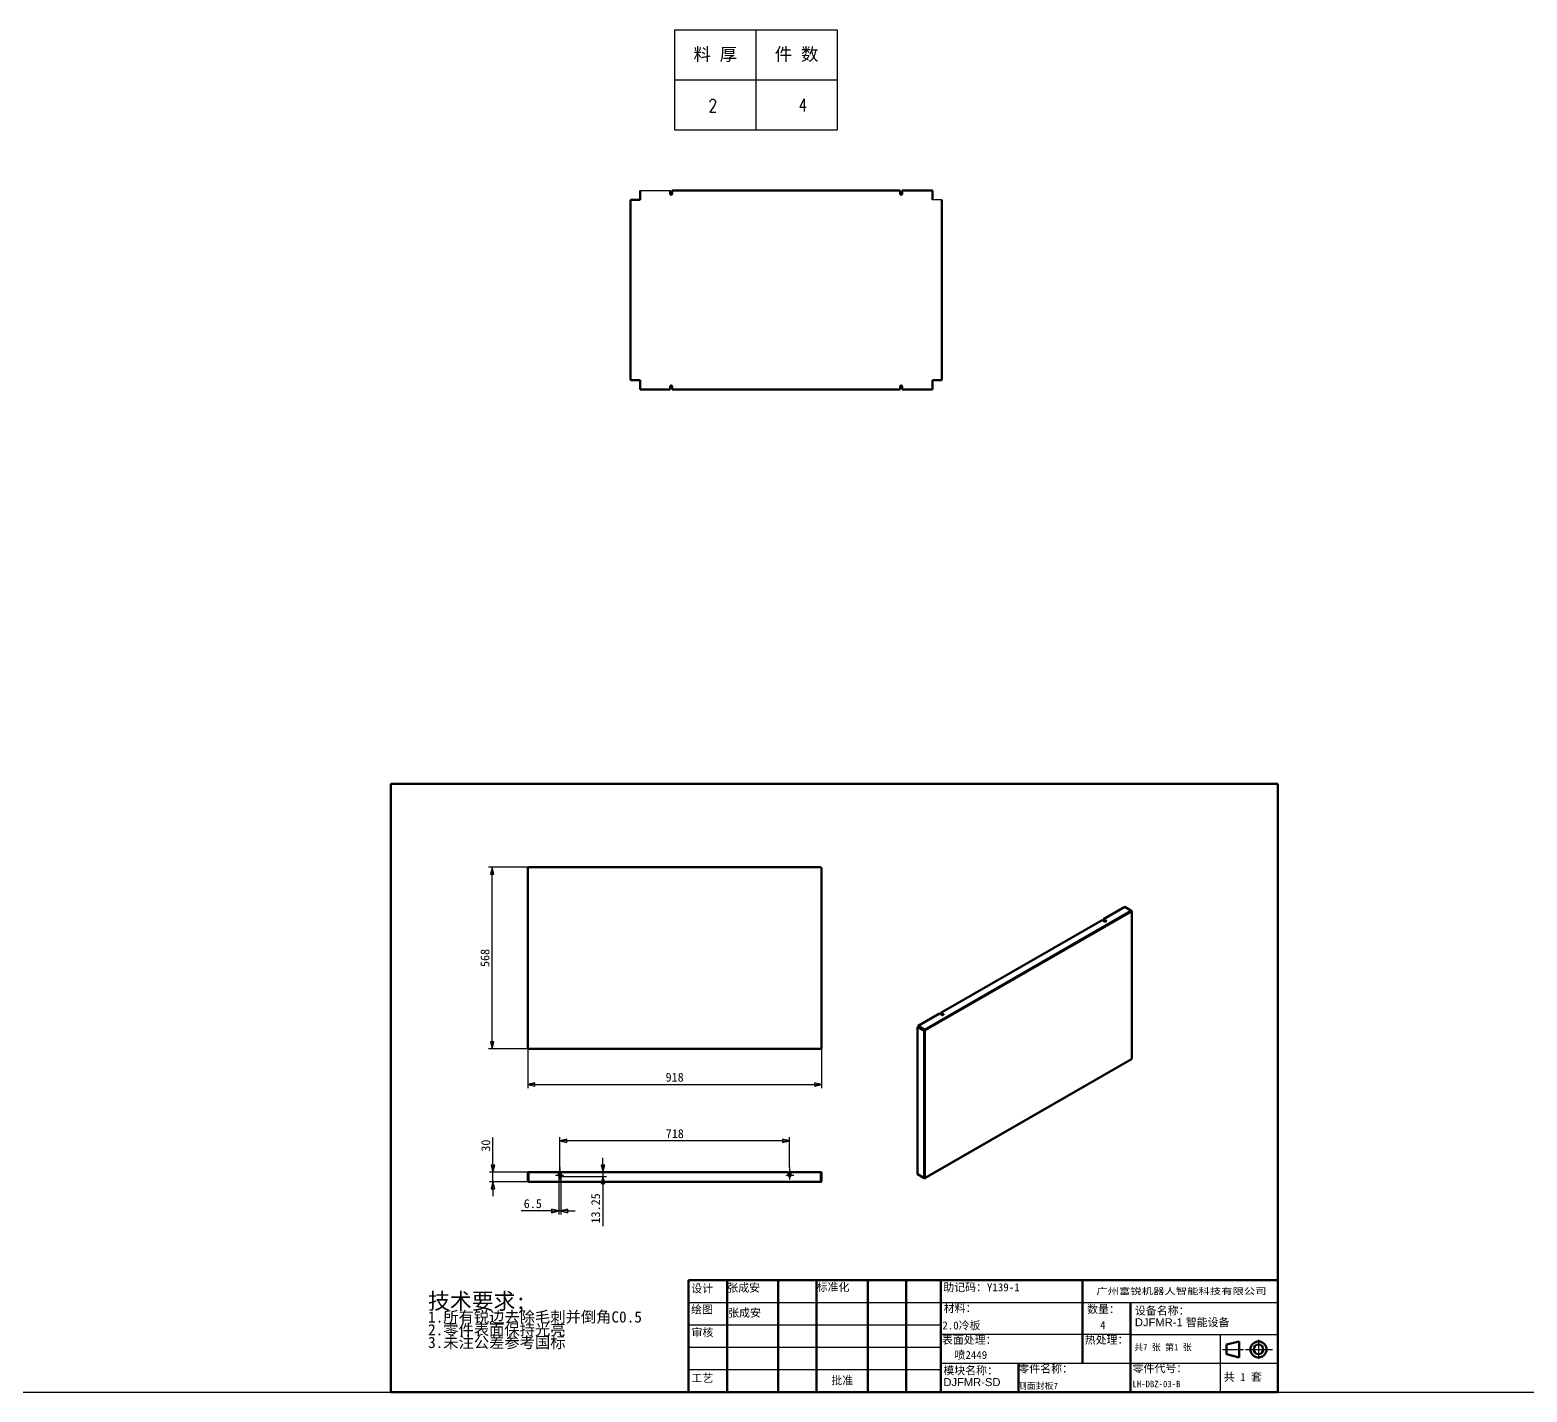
# Model space of a CAD drawing. Header units: millimetres. Extents: x 1521 to 290450, y -90694 to 6693.
# Drawn here: x 9052 to 13728, y 2398 to 6654 of the extents above; entities that cross this region are included whole.
import ezdxf
from ezdxf.enums import TextEntityAlignment as Align

# ---------------------------------------------------------------- set-up
doc = ezdxf.new("R2010")
doc.units = ezdxf.units.MM
doc.linetypes.add('CHAIN', pattern=[0.3543, 0.2362, -0.0295, 0.0591, -0.0295])
doc.layers.add('中心标记 (ISO)', color=1, linetype='Continuous', lineweight=25, true_color=0xff0000)
doc.layers.add('尺寸 (ISO)', color=5, linetype='Continuous', lineweight=25, true_color=0x0000ff)
for name, color, linetype, lineweight in [('可见 (ISO)', 7, 'Continuous', 50), ('可见窄的 (ISO)', 7, 'Continuous', 35), ('图框 (ISO)', 7, 'Continuous', 70), ('标题 (ISO)', 7, 'Continuous', 50), ('符号 (ISO)', 7, 'Continuous', 25)]:
    doc.layers.add(name, color=color, linetype=linetype, lineweight=lineweight)
doc.styles.add('DIM', font='romans.shx', dxfattribs={"width": 0.8, "bigfont": 'bigfont.shx'})
doc.styles.get("Standard").update_dxf_attribs({"font": 'arial.ttf'})
doc.styles.add('文本样式126', font='simfang.ttf', dxfattribs={"width": 1.3})
doc.styles.add('文本样式19', font='tahoma.ttf')
doc.styles.add('文本样式91', font='simfang.ttf')
doc.styles.add('注释文本 (ISO)', font='simfang.ttf')
doc.dimstyles.new('默认 (GB)', dxfattribs={"dimscale": 11.111111, "dimtxt": 2.5, "dimasz": 2, "dimexe": 1, "dimexo": 0, "dimgap": 0.75, "dimtad": 1, "dimtoh": 1, "dimrnd": 1e-08, "dimdsep": 46, "dimtxsty": '注释文本 (ISO)', "dimblk": 'Filled-2', "dimcen": 0.09, "dimdle": 10, "dimclrd": 256, "dimclre": 256, "dimclrt": 256, "dimaunit": 1, "dimadec": 3, "dimazin": 2, "dimtfac": 0.52, "dimtmove": 0, "dimatfit": 3, "dimldrblk": 'Filled-1', "dimfxl": 0, "dimtolj": 1, "dimlwd": -1, "dimlwe": -1, "dimarcsym": 0})

# ---------------------------------------------------------------- blocks, each defined once
blk = doc.blocks.new('图框 A3-A4')
at = {"layer": '图框 (ISO)'}
for p, q in [((287, 200), (10, 200)), ((10, 200), (10, 10)), ((287, 10), (287, 200)), ((10, 10), (287, 10))]:
    blk.add_line(p, q, dxfattribs=at)
blk = doc.blocks.new('标题栏 GB1')
at = {"layer": '标题 (ISO)'}
for p, q in [((194.57, 65.23), (194.57, 72.23)), ((194.57, 72.23), (378.57, 72.23)), ((206.57, 65.23), (206.57, 72.23)), ((222.57, 65.23), (222.57, 72.23)), ((234.57, 65.23), (234.57, 72.23)), ((250.57, 65.23), (250.57, 72.23)), ((262.57, 65.23), (262.57, 72.23)), ((273.31, 65.23), (273.31, 72.23)), ((317.57, 65.23), (317.57, 72.23)), ((378.57, 72.23), (378.57, 65.23)), ((194.57, 37.23), (194.57, 65.23)), ((206.57, 37.23), (206.57, 65.23)), ((222.57, 44.23), (222.57, 65.23)), ((234.57, 37.23), (234.57, 65.23)), ((250.57, 37.23), (250.57, 65.23)), ((262.57, 37.23), (262.57, 65.23)), ((273.31, 65.23), (273.31, 37.23)), ((317.57, 55.23), (317.57, 65.23)), ((378.57, 65.23), (378.57, 37.23)), ((317.57, 55.23), (317.57, 46.23)), ((366.57, 53.06), (362.57, 52.06)), ((362.57, 52.06), (362.57, 49.06)), ((366.57, 48.06), (366.57, 53.06)), ((362.57, 49.06), (366.57, 48.06)), ((222.57, 44.23), (222.57, 37.23)), ((297.57, 46.23), (297.57, 37.23)), ((378.57, 37.23), (194.57, 37.23))]:
    blk.add_line(p, q, dxfattribs=at)
at = {"layer": '标题 (ISO)', "lineweight": 25}
for p, q in [((194.57, 65.23), (273.31, 65.23)), ((273.31, 65.23), (378.57, 65.23)), ((194.57, 58.23), (273.31, 58.23)), ((332.57, 55.23), (273.31, 55.23)), ((332.57, 55.23), (378.57, 55.23)), ((360.57, 55.23), (360.57, 46.23)), ((372.58, 53.56), (372.58, 47.56)), ((194.57, 51.23), (273.31, 51.23)), ((361.32, 50.56), (367.88, 50.56)), ((368.55, 50.56), (370.07, 50.56)), ((370.07, 50.56), (376.97, 50.56)), ((194.57, 44.23), (273.31, 44.23)), ((273.31, 46.23), (378.57, 46.23)), ((360.57, 46.23), (360.57, 37.23))]:
    blk.add_line(p, q, dxfattribs=at)
at = {"layer": '标题 (ISO)', "lineweight": 50}
blk.add_line((332.57, 65.23), (332.57, 37.23), dxfattribs=at)
at = {"layer": '标题 (ISO)'}
for radius in [2.5, 1.5]:
    blk.add_circle((372.57, 50.56), radius, dxfattribs=at)
at = {"layer": '标题 (ISO)', "style": '文本样式126', "width": 1.3}
blk.add_text('广州富锐机器人智能科技有限公司', height=2, dxfattribs=at).set_placement((348.5, 68.73), align=Align.MIDDLE_CENTER)
at = {"layer": '标题 (ISO)', "char_height": 2.5, "style": '注释文本 (ISO)'}
for s, insert, attachment_point in [('\\f仿宋|b0|i0;设计', (195.38, 70.83), 1), ('张成安', (206.66, 71.05), 1), ('\\f仿宋|b0|i0;标准化', (234.57, 71.28), 1), ('助记码：Y139-1', (274.11, 71.21), 1), ('\\f仿宋|b0|i0;绘图', (195.35, 64.28), 1), ('张成安', (206.92, 63.22), 1), ('\\f仿宋|b0|i0;材料：', (274.24, 64.72), 1), ('\\f仿宋|b0|i0;数量：', (319.04, 64.37), 1), ('\\f仿宋|b0|i0;审核', (195.48, 57.07), 1), ('\\f仿宋|b0|i0;热处理：', (318.29, 54.82), 1), ('\\f仿宋|b0|i0;批准', (242.57, 40.73), 5), ('\\f仿宋|b0|i0;零件名称：', (297.57, 45.8), 1), ('\\f仿宋|b0|i0;零件代号：', (333.25, 45.9), 1)]:
    blk.add_mtext(s, dxfattribs=dict(at, insert=insert, attachment_point=attachment_point))
at = {"layer": '标题 (ISO)', "char_height": 2.5, "attachment_point": 1, "line_spacing_factor": 0.872369, "style": '注释文本 (ISO)'}
for s, insert in [('设备名称：\\P\\fArial|b0|i0;\\H2.5000;DJFMR-1 智能设备', (333.96, 63.91)), ('模块名称：\\P\\fArial|b0|i0;\\H2.5000;DJFMR-SD', (274.14, 45.23))]:
    blk.add_mtext(s, dxfattribs=dict(at, insert=insert))
at = {"layer": '标题 (ISO)', "char_height": 2.5, "attachment_point": 1, "style": '注释文本 (ISO)'}
for s, insert, width in [('\\f仿宋|b0|i0;表面处理：', (273.7, 54.78), 18.7135), ('\\f仿宋|b0|i0;工艺', (195.45, 42.85), 7.4854), ('  共 1 套', (358.32, 43.18), 17.7919)]:
    blk.add_mtext(s, dxfattribs=dict(at, insert=insert, width=width))
at = {"layer": '标题 (ISO)', "insert": (333.72, 52.22), "char_height": 2, "width": 27.2374, "attachment_point": 1, "line_spacing_factor": 0.856364, "style": '注释文本 (ISO)'}
blk.add_mtext('\\f仿宋|b0|i0;\\H2.0000;共7 张 第1 张', dxfattribs=at)
at = {"layer": '标题 (ISO)'}
for tag, p, height, style in [('材料_001', (273.82, 56.78), 2.5, '注释文本 (ISO)'), ('零件代号_001', (297.34, 38.19), 2, '文本样式91'), ('描述_001', (333.22, 38.74), 2, '文本样式91')]:
    blk.add_attdef(tag, p, '', height=height, dxfattribs=dict(at, style=style))
at = {"layer": '标题 (ISO)', "style": '文本样式91'}
blk.add_attdef('热处理', text='', height=2, dxfattribs=at).set_placement((318.2, 50.63), align=Align.TOP_LEFT)
at = {"layer": '标题 (ISO)', "style": '文本样式19'}
for tag, p in [('工程核准人', (256.57, 40.73)), ('工程批准日期', (267.94, 40.73))]:
    blk.add_attdef(tag, text='', height=1, dxfattribs=at).set_placement(p, align=Align.MIDDLE_CENTER)
blk = doc.blocks.new('Filled-2')
at = {"color": 0}
for p, q in [((0, 0), (-1, 0.25)), ((-1, 0.25), (-1, -0.25)), ((-1, 0), (0, 0)), ((-1, -0.25), (0, 0))]:
    blk.add_line(p, q, dxfattribs=at)
at = {"color": 0, "flags": 128}
blk.add_lwpolyline([(-1, -0.25), (0, 0), (-1, 0.25), (-1, -0.25)], dxfattribs=at)
at = {"color": 0}
blk.add_solid([(-1, -0.25), (0, 0), (-1, 0.25), (-1, -0.25)], dxfattribs=at)
blk = doc.blocks.new('*D51')
at = {"layer": 'Defpoints', "color": 0, "transparency": 16777216}
for p in [(10606.5, 3473.3), (11524.5, 3473.3), (11524.5, 3359.2)]:
    blk.add_point(p, dxfattribs=at)
at = {"layer": '尺寸 (ISO)', "transparency": 16777216}
for p, q in [((10606.5, 3473.3), (10606.5, 3348.1)), ((11524.5, 3473.3), (11524.5, 3348.1)), ((10628.7, 3359.2), (11502.3, 3359.2))]:
    blk.add_line(p, q, dxfattribs=at)
at = {"layer": '尺寸 (ISO)', "transparency": 16777216, "xscale": 22.22222222222222, "yscale": 22.22222222222222, "zscale": 22.22222222222222, "rotation": 180}
blk.add_blockref('Filled-2', (10606.5, 3359.2), dxfattribs=at)
at = {"layer": '尺寸 (ISO)', "transparency": 16777216, "xscale": 22.22222222222222, "yscale": 22.22222222222222, "zscale": 22.22222222222222}
blk.add_blockref('Filled-2', (11524.5, 3359.2), dxfattribs=at)
at = {"layer": '尺寸 (ISO)', "transparency": 16777216, "insert": (11037.2, 3395.7), "char_height": 27.78, "attachment_point": 1, "style": '注释文本 (ISO)'}
blk.add_mtext('\\A1;918', dxfattribs=at)
blk = doc.blocks.new('Filled-1')
at = {"color": 0}
for p, q in [((0, 0), (-1, 0.125)), ((-1, 0.125), (-1, -0.125)), ((-1, 0), (0, 0)), ((-1, -0.125), (0, 0))]:
    blk.add_line(p, q, dxfattribs=at)
at = {"color": 0, "flags": 128}
blk.add_lwpolyline([(-1, -0.125), (0, 0), (-1, 0.125), (-1, -0.125)], dxfattribs=at)
at = {"color": 0}
blk.add_solid([(-1, -0.125), (0, 0), (-1, 0.125), (-1, -0.125)], dxfattribs=at)
blk = doc.blocks.new('*D52')
at = {"layer": 'Defpoints', "color": 0, "transparency": 16777216}
for p in [(10495.4, 4038.3), (10609.5, 4038.3), (10609.5, 3470.3)]:
    blk.add_point(p, dxfattribs=at)
at = {"layer": '尺寸 (ISO)', "transparency": 16777216}
for p, q in [((10609.5, 4038.3), (10484.3, 4038.3)), ((10495.4, 3492.6), (10495.4, 4016.1)), ((10609.5, 3470.3), (10484.3, 3470.3))]:
    blk.add_line(p, q, dxfattribs=at)
at = {"layer": '尺寸 (ISO)', "transparency": 16777216, "xscale": 22.22222222222222, "yscale": 22.22222222222222, "zscale": 22.22222222222222}
for p, rotation in [((10495.4, 4038.3), 90), ((10495.4, 3470.3), 270)]:
    blk.add_blockref('Filled-2', p, dxfattribs=dict(at, rotation=rotation))
at = {"layer": '尺寸 (ISO)', "transparency": 16777216, "insert": (10459, 3726.1), "char_height": 27.78, "attachment_point": 1, "rotation": 90, "style": '注释文本 (ISO)'}
blk.add_mtext('\\A1;568', dxfattribs=at)
blk = doc.blocks.new('*D53')
at = {"layer": 'Defpoints', "color": 0, "transparency": 16777216}
for p in [(10498, 3055.2), (10609.1, 3085.2), (10609.5, 3055.2)]:
    blk.add_point(p, dxfattribs=at)
at = {"layer": '尺寸 (ISO)', "transparency": 16777216}
for p, q in [((10498, 3107.4), (10498, 3193.7)), ((10609.1, 3085.2), (10486.8, 3085.2)), ((10609.5, 3055.2), (10486.8, 3055.2)), ((10498, 3055.2), (10498, 3085.2)), ((10498, 3033), (10498, 3010.7))]:
    blk.add_line(p, q, dxfattribs=at)
at = {"layer": '尺寸 (ISO)', "transparency": 16777216, "xscale": 22.22222222222222, "yscale": 22.22222222222222, "zscale": 22.22222222222222}
for p, rotation in [((10498, 3085.2), 270), ((10498, 3055.2), 90)]:
    blk.add_blockref('Filled-2', p, dxfattribs=dict(at, rotation=rotation))
at = {"layer": '尺寸 (ISO)', "transparency": 16777216, "insert": (10461.5, 3149.2), "char_height": 27.78, "attachment_point": 1, "rotation": 90, "style": '注释文本 (ISO)'}
blk.add_mtext('\\A1;30', dxfattribs=at)
blk = doc.blocks.new('*D54')
at = {"layer": 'Defpoints', "color": 0, "transparency": 16777216}
for p in [(10706.5, 3183), (11424.5, 3100.2), (10706.5, 3071.9)]:
    blk.add_point(p, dxfattribs=at)
at = {"layer": '尺寸 (ISO)', "transparency": 16777216}
for p, q in [((10706.5, 3071.9), (10706.5, 3194.2)), ((11402.3, 3183), (10728.7, 3183)), ((11424.5, 3100.2), (11424.5, 3194.2))]:
    blk.add_line(p, q, dxfattribs=at)
at = {"layer": '尺寸 (ISO)', "transparency": 16777216, "xscale": 22.22222222222222, "yscale": 22.22222222222222, "zscale": 22.22222222222222, "rotation": 180}
blk.add_blockref('Filled-2', (10706.5, 3183), dxfattribs=at)
at = {"layer": '尺寸 (ISO)', "transparency": 16777216, "xscale": 22.22222222222222, "yscale": 22.22222222222222, "zscale": 22.22222222222222}
blk.add_blockref('Filled-2', (11424.5, 3183), dxfattribs=at)
at = {"layer": '尺寸 (ISO)', "transparency": 16777216, "insert": (11037.5, 3219.5), "char_height": 27.78, "attachment_point": 1, "style": '注释文本 (ISO)'}
blk.add_mtext('\\A1;718', dxfattribs=at)
blk = doc.blocks.new('*D55')
at = {"layer": 'Defpoints', "color": 0, "transparency": 16777216}
for p in [(10706.5, 3071.9), (10794.4, 3085.2), (10841.3, 3071.9)]:
    blk.add_point(p, dxfattribs=at)
at = {"layer": '尺寸 (ISO)', "transparency": 16777216}
for p, q in [((10841.3, 3107.4), (10841.3, 3129.6)), ((10706.5, 3071.9), (10852.4, 3071.9)), ((10841.3, 3085.2), (10841.3, 3071.9)), ((10841.3, 3049.7), (10841.3, 2916.4))]:
    blk.add_line(p, q, dxfattribs=at)
at = {"layer": '尺寸 (ISO)', "transparency": 16777216, "xscale": 22.22222222222222, "yscale": 22.22222222222222, "zscale": 22.22222222222222}
for p, rotation in [((10841.3, 3085.2), 270), ((10841.3, 3071.9), 90)]:
    blk.add_blockref('Filled-2', p, dxfattribs=dict(at, rotation=rotation))
at = {"layer": '尺寸 (ISO)', "transparency": 16777216, "insert": (10804.7, 2924.7), "char_height": 27.78, "attachment_point": 1, "rotation": 90, "style": '注释文本 (ISO)'}
blk.add_mtext('\\A1;13.25', dxfattribs=at)
blk = doc.blocks.new('*D56')
at = {"layer": 'Defpoints', "color": 0, "transparency": 16777216}
for p in [(10703.3, 3075.2), (10709.8, 3075.2), (10703.3, 2964.1)]:
    blk.add_point(p, dxfattribs=at)
at = {"layer": '尺寸 (ISO)', "transparency": 16777216}
for p, q in [((10703.3, 3075.2), (10703.3, 2953)), ((10709.8, 3075.2), (10709.8, 2953)), ((10681, 2964.1), (10585.6, 2964.1)), ((10709.8, 2964.1), (10703.3, 2964.1)), ((10732, 2964.1), (10754.2, 2964.1))]:
    blk.add_line(p, q, dxfattribs=at)
at = {"layer": '尺寸 (ISO)', "transparency": 16777216, "xscale": 22.22222222222222, "yscale": 22.22222222222222, "zscale": 22.22222222222222}
blk.add_blockref('Filled-2', (10703.3, 2964.1), dxfattribs=at)
at = {"layer": '尺寸 (ISO)', "transparency": 16777216, "xscale": 22.22222222222222, "yscale": 22.22222222222222, "zscale": 22.22222222222222, "rotation": 180}
blk.add_blockref('Filled-2', (10709.8, 2964.1), dxfattribs=at)
at = {"layer": '尺寸 (ISO)', "transparency": 16777216, "insert": (10594, 3000.7), "char_height": 27.78, "attachment_point": 1, "style": '注释文本 (ISO)'}
blk.add_mtext('\\A1;6.5', dxfattribs=at)
blk = doc.blocks.new('加工')
at = {"layer": '符号 (ISO)', "insert": (-36.68, 11.05), "char_height": 2.5, "width": 80.4946, "attachment_point": 1, "line_spacing_factor": 0.683636, "style": '注释文本 (ISO)'}
blk.add_mtext('{\\H2x;技术要求;\\P\\H0.7x;1.所有锐边去除毛刺并倒角C0.5\\H2.12498x; \\H0.47059x;\\P2.零件表面保持光亮\\H1.84035x; \\H0.54337x;\\P3.未注公差参考国标\\H1.80945x; }', dxfattribs=at)
blk = doc.blocks.new('*T23')
at = {"color": 0, "linetype": 'ByBlock', "lineweight": -2, "transparency": 16777216}
for p, q in [((0, 0), (127, 0)), ((0, 0), (0, -78)), ((63.5, 0), (63.5, -78)), ((127, 0), (127, -78)), ((0, -39), (127, -39)), ((0, -78), (127, -78))]:
    blk.add_line(p, q, dxfattribs=at)
at = {"color": 0, "transparency": 16777216, "char_height": 10, "width": 60.5, "attachment_point": 5}
for s, insert in [('{\\fSimSun|b0|i0|c134|p2;料 厚}', (31.75, -19.5)), ('{\\fSimSun|b0|i0|c134|p2;件 数}', (95.25, -19.5))]:
    blk.add_mtext(s, dxfattribs=dict(at, insert=insert))
blk = doc.blocks.new('拆图参数')
blk.add_blockref('*T23', (-63.5, 78))
at = {"style": 'DIM', "width": 0.8}
blk.add_attdef('6', text='', height=10, dxfattribs=at).set_placement((-37.1, 18.9), align=Align.MIDDLE_LEFT)
blk.add_attdef('1', text='', height=10, dxfattribs=at).set_placement((36.6, 19.3), align=Align.MIDDLE_CENTER)

msp = doc.modelspace()

# ---------------------------------------------------------------- linework, layer by layer
for p, q in [((10957.3275, 6152.0904), (11051.5775, 6152.0904)), ((11899.8275, 6122.5904), (11870.3275, 6122.5904)), ((1520.9678, 2398.204), (20157.7251, 2398.204))]:
    msp.add_line(p, q)
at = {"layer": '中心标记 (ISO)', "linetype": 'CHAIN', "ltscale": 4.250268}
for p, q in [((10706.5098, 3100.1879), (10706.5098, 3061.9379)), ((11424.5098, 3100.1879), (11424.5098, 3061.9379))]:
    msp.add_line(p, q, dxfattribs=at)
at = {"layer": '中心标记 (ISO)', "linetype": 'CHAIN', "ltscale": 2.9446}
for p, q in [((10719.7598, 3075.1879), (10693.2598, 3075.1879)), ((11437.7598, 3075.1879), (11411.2598, 3075.1879))]:
    msp.add_line(p, q, dxfattribs=at)
at = {"layer": '可见 (ISO)'}
for p, q in [((10957.3275, 6122.5904), (10957.3275, 6152.0904)), ((11051.5775, 6142.0904), (11051.5775, 6152.0904)), ((11058.0775, 6152.0904), (11058.0775, 6142.0904)), ((11769.5775, 6142.0904), (11769.5775, 6152.0904)), ((11776.0775, 6152.0904), (11776.0775, 6142.0904)), ((11870.3275, 6152.0904), (11870.3275, 6122.5904)), ((10927.8275, 6122.5904), (10957.3275, 6122.5904)), ((10957.3275, 5559.5904), (10927.8275, 5559.5904)), ((10957.3275, 5530.0904), (10957.3275, 5559.5904)), ((11051.5775, 5540.0904), (11051.5775, 5530.0904)), ((11058.0775, 5530.0904), (11058.0775, 5540.0904)), ((11769.5775, 5540.0904), (11769.5775, 5530.0904)), ((11776.0775, 5530.0904), (11776.0775, 5540.0904)), ((11899.8275, 5559.5904), (11870.3275, 5559.5904)), ((11870.3275, 5559.5904), (11870.3275, 5530.0904)), ((10608.0098, 4035.774), (10606.5098, 4035.774)), ((10606.5098, 4035.774), (10606.5098, 4035.3347)), ((10609.5098, 4035.3347), (10606.5098, 4035.3347)), ((10606.5098, 3473.3347), (10606.5098, 4035.3347)), ((10608.0098, 4035.3347), (10608.0098, 4035.774)), ((10609.5098, 4038.3347), (10609.0704, 4038.3347)), ((10609.0704, 4036.8347), (10609.0704, 4038.3347)), ((10609.5098, 4036.8347), (10609.0704, 4036.8347)), ((10609.5098, 4038.3347), (10609.5098, 4035.3347)), ((10609.5098, 4038.3347), (11521.5098, 4038.3347)), ((11521.9491, 4038.3347), (11521.5098, 4038.3347)), ((11521.5098, 4035.3347), (11521.5098, 4038.3347)), ((11521.5098, 4036.8347), (11521.9491, 4036.8347)), ((11524.5098, 4035.3347), (11521.5098, 4035.3347)), ((11521.9491, 4036.8347), (11521.9491, 4038.3347)), ((11523.0098, 4035.3347), (11523.0098, 4035.774)), ((11523.0098, 4035.774), (11524.5098, 4035.774)), ((11524.5098, 4035.3347), (11524.5098, 4035.774)), ((11524.5098, 4035.3347), (11524.5098, 3473.3347)), ((12405.0188, 3875.5358), (12471.6208, 3913.8893)), ((12471.6208, 3913.8893), (12490.7126, 3902.895)), ((12490.7126, 3902.895), (12490.402, 3902.7161)), ((12490.7126, 3902.5107), (12490.7126, 3902.895)), ((12492.5233, 3901.8442), (12490.7126, 3902.8869)), ((12491.7414, 3901.394), (12492.5233, 3901.8442)), ((12491.9049, 3901.1289), (12492.5233, 3901.485)), ((12492.5233, 3901.485), (12492.5233, 3901.8442)), ((12493.402, 3440.802), (12493.402, 3900.2634)), ((11897.3162, 3583.1692), (12400.4226, 3872.889)), ((12407.4937, 3868.817), (12400.4226, 3872.889)), ((12405.0188, 3874.3094), (12405.0188, 3875.5358)), ((12405.0188, 3875.5358), (12412.0899, 3871.4638)), ((12412.0899, 3870.2375), (12405.0188, 3874.3094)), ((11826.1181, 3542.169), (11892.72, 3580.5225)), ((11899.791, 3576.4505), (11892.72, 3580.5225)), ((11897.3162, 3581.9429), (11897.3162, 3583.1692)), ((11897.3162, 3583.1692), (11904.3872, 3579.0973)), ((11904.3872, 3577.871), (11897.3162, 3581.9429)), ((11825.3681, 3539.6436), (11824.3074, 3539.0328)), ((11824.3074, 3078.853), (11824.3074, 3539.0328)), ((11824.3074, 3539.0328), (11843.3993, 3528.0385)), ((11844.4599, 3528.6493), (11825.3681, 3539.6436)), ((11845.2099, 3531.1747), (11826.1181, 3542.169)), ((11826.1181, 3540.9427), (11826.1181, 3542.169)), ((11845.2099, 3529.9484), (11826.1181, 3540.9427)), ((11844.4599, 3528.6493), (11843.3993, 3528.0385)), ((11844.4599, 3528.2902), (11843.3993, 3527.6794)), ((11843.3993, 3528.0385), (11843.3993, 3527.6794)), ((11844.4599, 3528.2902), (11844.4599, 3528.6493)), ((11845.5206, 3531.3536), (11845.2099, 3531.1747)), ((11845.2099, 3529.9484), (11845.2099, 3531.1747)), ((11845.5206, 3530.1273), (11845.2099, 3529.9484)), ((11845.5206, 3530.1273), (11845.5206, 3531.3536)), ((11846.5813, 3528.2902), (11847.6419, 3527.6794)), ((10606.5098, 3473.3347), (10609.5098, 3473.3347)), ((10606.5098, 3473.3347), (10606.5098, 3472.8954)), ((10608.0098, 3472.8954), (10606.5098, 3472.8954)), ((10608.0098, 3473.3347), (10608.0098, 3472.8954)), ((10609.5098, 3471.8347), (10609.0704, 3471.8347)), ((10609.0704, 3471.8347), (10609.0704, 3470.3347)), ((10609.0704, 3470.3347), (10609.5098, 3470.3347)), ((10609.5098, 3473.3347), (10609.5098, 3470.3347)), ((11521.5098, 3470.3347), (10609.5098, 3470.3347)), ((11521.5098, 3473.3347), (11524.5098, 3473.3347)), ((11521.5098, 3470.3347), (11521.5098, 3473.3347)), ((11521.5098, 3471.8347), (11521.9491, 3471.8347)), ((11521.5098, 3470.3347), (11521.9491, 3470.3347)), ((11521.9491, 3471.8347), (11521.9491, 3470.3347)), ((11523.0098, 3473.3347), (11523.0098, 3472.8954)), ((11523.0098, 3472.8954), (11524.5098, 3472.8954)), ((11524.5098, 3472.8954), (11524.5098, 3473.3347)), ((11847.0177, 3066.8397), (12491.8991, 3438.2022)), ((10606.5098, 3085.1879), (10606.5098, 3058.1879)), ((10608.0098, 3085.1879), (10606.5098, 3085.1879)), ((10608.0098, 3058.1879), (10606.5098, 3058.1879)), ((10608.0098, 3058.1879), (10608.0098, 3085.1879)), ((10609.0704, 3085.1879), (10703.2598, 3085.1879)), ((10609.0704, 3058.1879), (10609.0704, 3085.1879)), ((10609.5098, 3058.1879), (10609.0704, 3058.1879)), ((10609.5098, 3058.1879), (10609.5098, 3055.1879)), ((11521.5098, 3055.1879), (10609.5098, 3055.1879)), ((10703.2598, 3075.1879), (10703.2598, 3085.1879)), ((10709.7598, 3085.1879), (10709.7598, 3075.1879)), ((10709.7598, 3085.1879), (11421.2598, 3085.1879)), ((11421.2598, 3075.1879), (11421.2598, 3085.1879)), ((11427.7598, 3085.1879), (11427.7598, 3075.1879)), ((11427.7598, 3085.1879), (11521.9491, 3085.1879)), ((11521.9491, 3058.1879), (11521.5098, 3058.1879)), ((11521.5098, 3055.1879), (11521.5098, 3058.1879)), ((11521.9491, 3085.1879), (11521.9491, 3058.1879)), ((11523.0098, 3058.1879), (11523.0098, 3085.1879)), ((11523.0098, 3085.1879), (11524.5098, 3085.1879)), ((11523.0098, 3058.1879), (11524.5098, 3058.1879)), ((11524.5098, 3058.1879), (11524.5098, 3085.1879)), ((11843.3993, 3067.8587), (11824.3074, 3078.853)), ((11826.1181, 3077.8103), (11826.1181, 3077.8022)), ((11826.1181, 3077.8022), (11845.2099, 3066.8079)), ((11843.3993, 3068.2179), (11843.3993, 3067.8587)), ((11843.7342, 3068.0516), (11843.3993, 3067.8587)), ((11845.2099, 3067.7212), (11845.2099, 3066.8079)), ((11845.2099, 3066.8079), (11845.5206, 3066.9868)), ((11845.5206, 3067.7119), (11845.5206, 3066.9868))]:
    msp.add_line(p, q, dxfattribs=at)
for points in [[(11058.0775, 6152.0904), (11769.5775, 6152.0904)], [(11776.0775, 6152.0904), (11870.3275, 6152.0904)], [(10927.8275, 5559.5904), (10927.8275, 6122.5904)], [(11899.8275, 6122.5904), (11899.8275, 5559.5904)], [(11051.5775, 5530.0904), (10957.3275, 5530.0904)], [(11769.5775, 5530.0904), (11058.0775, 5530.0904)], [(11870.3275, 5530.0904), (11776.0775, 5530.0904)]]:
    msp.add_lwpolyline(points, dxfattribs=at)
for centre, radius, start, end in [((11054.8275, 6142.0904), 3.25, 180, 0), ((11772.8275, 6142.0904), 3.25, 180, 0), ((11054.8275, 5540.0904), 3.25, 0, 180), ((11772.8275, 5540.0904), 3.25, 0, 180), ((10609.5098, 3058.1879), 3, 180, 270), ((10609.5098, 3058.1879), 1.5, 180, 270), ((10706.5098, 3075.1879), 3.25, 180, 0), ((11424.5098, 3075.1879), 3.25, 180, 0), ((11521.5098, 3058.1879), 3, 270, 0), ((11521.5098, 3058.1879), 1.5, 270, 0)]:
    msp.add_arc(centre, radius, start, end, dxfattribs=at)
for centre, major_axis, ratio, start_param, end_param in [((12490.402, 3900.2634), (1.4971, -2.5998), 0.578093116, 0.787331872, 2.358128199), ((12490.402, 3900.2634), (3, 0), 0.575861701, 5.497787144, 7.068583471), ((12409.7918, 3870.1404), (3.25, 0), 0.575861701, 3.926990817, 7.068583471), ((12409.7918, 3868.9141), (3.25, 0), 0.575861701, 0.333785119, 0.785398163), ((11902.0891, 3577.7739), (3.25, 0), 0.575861701, 3.926990817, 7.068583471), ((11902.0891, 3576.5476), (3.25, 0), 0.575861701, 0.333785119, 0.785398163), ((11845.5206, 3528.901), (3, 0), 0.575861701, 3.926990817, 5.497787144), ((11845.5206, 3528.901), (-1.5, 0), 0.575861701, 0.785398163, 2.35619449), ((11845.5206, 3528.901), (-1.4971, 2.5998), 0.578093116, 3.928924525, 5.499720852), ((11845.5206, 3528.901), (-0.7485, 1.2999), 0.578093116, 3.928924525, 5.499720852), ((12490.402, 3440.802), (1.4971, -2.5998), 0.578093116, 0, 0.787331872), ((12490.402, 3440.802), (3, 0), 0.575861701, 5.497787144, 6.283185307), ((11845.5206, 3069.4395), (-3, 0), 0.575861701, 0.785398163, 2.35619449), ((11845.5206, 3069.4395), (1.4971, -2.5998), 0.578093116, 5.499720852, 7.070517179)]:
    msp.add_ellipse(centre, major_axis=major_axis, ratio=ratio, start_param=start_param, end_param=end_param, dxfattribs=at)
at = {"layer": '可见窄的 (ISO)'}
for p, q in [((11845.5206, 3531.3536), (12490.402, 3902.7161)), ((12492.5233, 3899.0419), (11847.6419, 3527.6794)), ((12492.5233, 3439.5804), (12492.5233, 3899.0419)), ((12412.0899, 3871.4638), (12412.0899, 3870.2375)), ((11904.3872, 3579.0973), (11904.3872, 3577.871)), ((11843.3993, 3068.2179), (11843.3993, 3527.6794)), ((11847.6419, 3527.6794), (11847.6419, 3068.2179)), ((11847.6419, 3068.2179), (12492.5233, 3439.5804))]:
    msp.add_line(p, q, dxfattribs=at)

# ---------------------------------------------------------------- block references
at = {"xscale": 4, "yscale": 4, "zscale": 4}
msp.add_blockref('拆图参数', (11319.2749, 6341.779), dxfattribs=at).add_auto_attribs({'1': '4', '6': '2'})
at = {"xscale": 10, "yscale": 10, "zscale": 10}
for name, p in [('图框 A3-A4', (10079.0004, 2298.204)), ('加工', (10661.9273, 2596.9211))]:
    msp.add_blockref(name, p, dxfattribs=at)
ref = msp.add_blockref('标题栏 GB1', (9163.289, 2025.952), dxfattribs=dict(xscale=10, yscale=10, zscale=10))
ref.add_attrib('零件代号_001', '侧面封板7', (12137.0575, 2407.6011), dxfattribs={"layer": '标题 (ISO)', "height": 20, "style": '文本样式91'})
ref.add_attrib('描述_001', 'LH-DBZ-03-B', (12495.5175, 2413.3515), dxfattribs={"layer": '标题 (ISO)', "height": 20, "style": '文本样式91'})
ref.add_attrib('材料_001', '2.0冷板', (11901.4848, 2593.7802), dxfattribs={"layer": '标题 (ISO)', "height": 25, "style": '注释文本 (ISO)'})

# ---------------------------------------------------------------- texts
at = {"layer": '符号 (ISO)', "char_height": 25, "attachment_point": 1, "style": '注释文本 (ISO)'}
for s, insert, width in [('{4}', (12394.1094, 2619.5434), 60), ('{喷2449}', (11939.5039, 2526.6037), 112.280703)]:
    msp.add_mtext(s, dxfattribs=dict(at, insert=insert, width=width))

# ---------------------------------------------------------------- dimensions: what is measured, and where the dimension line sits
at = {"layer": '尺寸 (ISO)'}
for base, p1, p2, angle, override, picture, middle in [((10495.3986, 4038.3347), (10609.5098, 3470.3347), (10609.5098, 4038.3347), 90, {"dimtoh": 0, "dimdec": 2, "dimtp": 0, "dimtm": 0, "dimtdec": 2, "dimtofl": 0, "dimatfit": 1}, '*D52', (10495.3986, 3754.2236)), ((10497.9593, 3055.1879), (10609.0704, 3085.1879), (10609.5098, 3055.1879), 270, {"dimtoh": 0, "dimdec": 2, "dimtp": 0, "dimtm": 0, "dimtdec": 2, "dimtofl": 1, "dimatfit": 1}, '*D53', (10497.9593, 3167.2806)), ((10706.5098, 3183.049), (11424.5098, 3100.1879), (10706.5098, 3071.9379), 180, {"dimtoh": 0, "dimdec": 2, "dimtp": 0, "dimtm": 0, "dimtdec": 2, "dimtofl": 0, "dimatfit": 1}, '*D54', (11065.5098, 3183.049)), ((10841.294, 3071.9379), (10794.3685, 3085.1879), (10706.5098, 3071.9379), 270, {"dimtoh": 0, "dimdec": 2, "dimse1": 1, "dimtp": 0, "dimtm": 0, "dimtdec": 2, "dimtofl": 1, "dimatfit": 1}, '*D55', (10841.294, 2971.9379)), ((10703.2598, 2964.0768), (10709.7598, 3075.1879), (10703.2598, 3075.1879), 180, {"dimtoh": 0, "dimdec": 2, "dimtp": 0, "dimtm": 0, "dimtdec": 2, "dimtofl": 1, "dimatfit": 1}, '*D56', (10622.228, 2964.0768))]:
    dim = msp.add_linear_dim(base=base, p1=p1, p2=p2, angle=angle, dimstyle='默认 (GB)', override=override, dxfattribs=at)
    dim.commit()
    dim.dimension.update_dxf_attribs({"geometry": picture, "text_midpoint": middle, "dimtype": 160})
dim = msp.add_linear_dim(base=(11524.5098, 3359.2236), p1=(10606.5098, 3473.3347), p2=(11524.5098, 3473.3347), dimstyle='默认 (GB)', override={"dimtoh": 0, "dimdec": 2, "dimtp": 0, "dimtm": 0, "dimtdec": 2, "dimtofl": 0, "dimatfit": 1}, dxfattribs=at)
dim.commit()
dim.dimension.update_dxf_attribs({"geometry": '*D51', "text_midpoint": (11065.6209, 3359.2236), "dimtype": 160})

doc.saveas('drawing.dxf')
